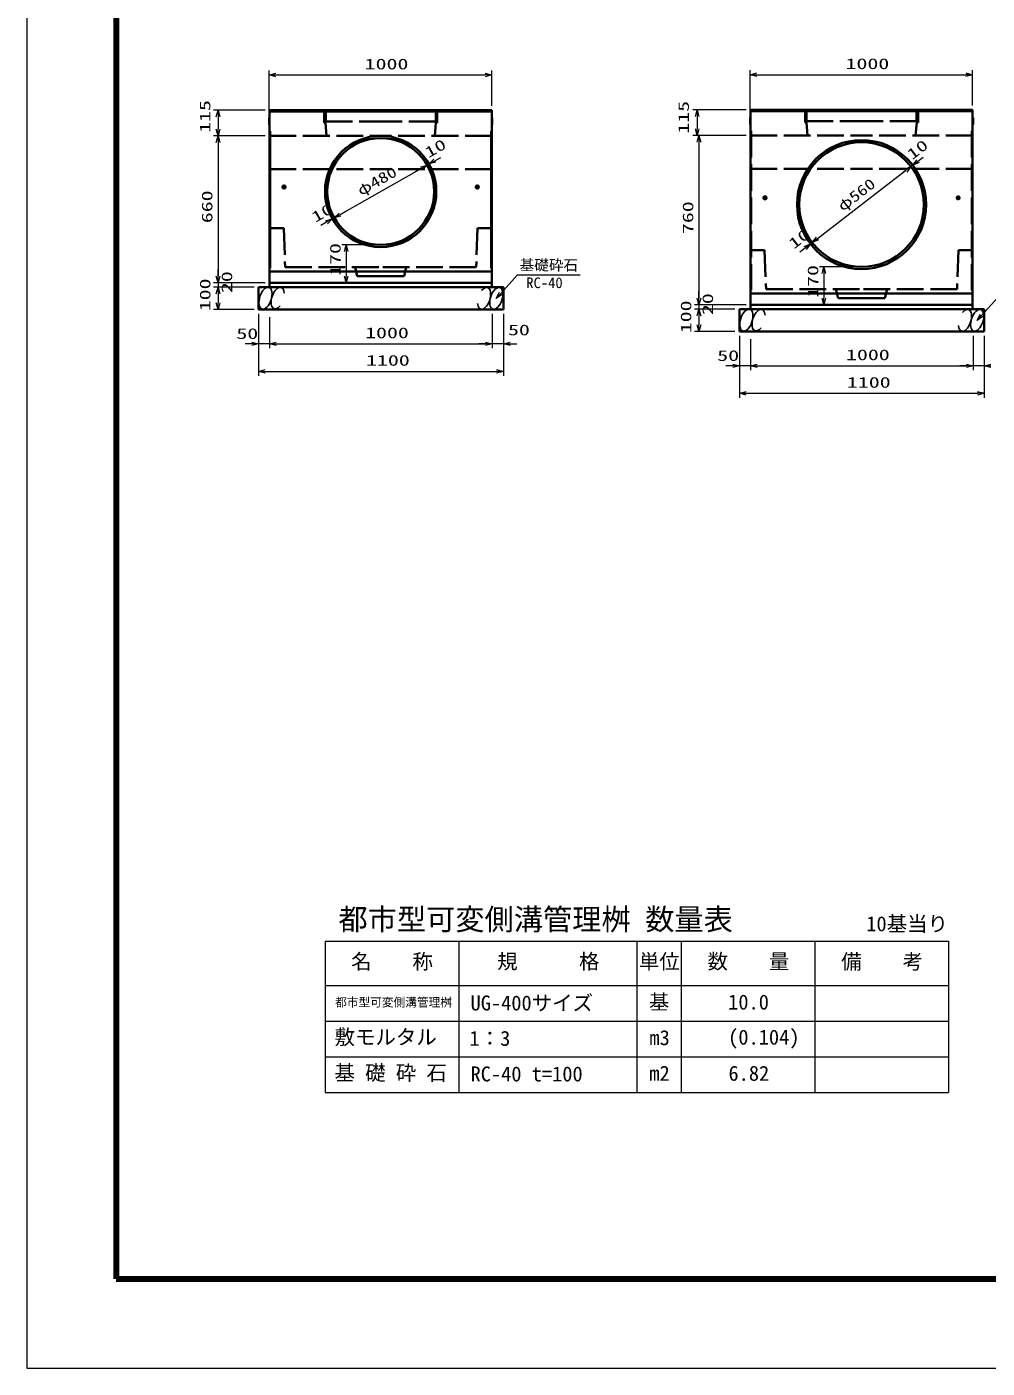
# Model space of a CAD drawing. Units: millimetres on the paper. Extents: x 0 to 841, y 0 to 594.
# Drawn here: x 0 to 215.7, y 0 to 301.4 of the extents above; entities that cross this region are included whole.
import ezdxf
from ezdxf.enums import TextEntityAlignment as Align

# ---------------------------------------------------------------- set-up
doc = ezdxf.new("R2010")
doc.units = ezdxf.units.MM
doc.linetypes.add('DASHED', pattern=[7.5, 6, -1.5])
for name, color, linetype, lineweight in [('D-BMK-HTXT', 7, 'Continuous', 13), ('D-STR-DIM（寸法）', 7, 'Continuous', 13), ('D-STR-HTXT(基礎砕石-旗)', 7, 'Continuous', 13), ('D-STR-STRC', 7, 'Continuous', 13), ('D-STR-STRF(グリ)', 7, 'Continuous', 25), ('D-STR（構造物）', 1, 'Continuous', 35), ('D-TTL-LINE（区切線）', 7, 'Continuous', 18), ('D-TTL（外枠）', 2, 'Continuous', 140)]:
    doc.layers.add(name, color=color, linetype=linetype, lineweight=lineweight)
doc.styles.add('ＭＳ ゴシック', font='')
doc.styles.get('ＭＳ ゴシック').set_extended_font_data('MS Gothic')

# ---------------------------------------------------------------- blocks, each defined once
blk = doc.blocks.new('_Open30')
at = {"color": 7, "linetype": 'Continuous', "lineweight": 13}
for p, q in [((-1, 0.2679), (0, 0)), ((0, 0), (-1, -0.2679)), ((0, 0), (-1, 0))]:
    blk.add_line(p, q, dxfattribs=at)

msp = doc.modelspace()

# ---------------------------------------------------------------- linework, layer by layer
at = {"layer": 'D-BMK-HTXT'}
for p, q in [((67.007, 95.978), (67.007, 61.978)), ((67.007, 95.978), (207.007, 95.978)), ((97.007, 95.978), (97.007, 61.978)), ((137.007, 95.978), (137.007, 61.978)), ((147.007, 95.978), (147.007, 61.978)), ((177.007, 95.978), (177.007, 61.978)), ((207.007, 95.978), (207.007, 61.978)), ((67.007, 85.978), (207.007, 85.978)), ((67.007, 77.978), (207.007, 77.978)), ((67.007, 69.978), (207.007, 69.978)), ((67.007, 61.978), (207.007, 61.978))]:
    msp.add_line(p, q, dxfattribs=at)
at = {"layer": 'D-STR-DIM（寸法）'}
for p, q in [((54.427, 281.937), (54.427, 291.613)), ((55.927, 290.613), (102.927, 290.613)), ((104.427, 283.687), (104.427, 291.613)), ((162.439, 281.996), (162.439, 291.672)), ((163.939, 290.672), (210.939, 290.672)), ((212.439, 283.746), (212.439, 291.672)), ((53.527, 282.687), (41.944, 282.687)), ((42.944, 281.187), (42.944, 278.432)), ((161.539, 282.746), (149.555, 282.746)), ((150.555, 281.246), (150.555, 278.491)), ((53.527, 276.932), (41.944, 276.932)), ((53.527, 276.932), (41.944, 276.932)), ((42.944, 275.432), (42.944, 245.432)), ((161.539, 276.991), (149.555, 276.991)), ((161.539, 276.991), (149.957, 276.991)), ((150.957, 275.491), (150.957, 240.491)), ((91.648, 271.351), (92.952, 272.092)), ((200.163, 271.257), (201.351, 272.173)), ((70.349, 259.243), (88.605, 269.621)), ((88.605, 269.621), (87.301, 268.88)), ((89.909, 270.362), (90.344, 270.609)), ((177.588, 253.861), (197.39, 269.121)), ((197.39, 269.121), (196.202, 268.205)), ((198.975, 270.341), (198.579, 270.036)), ((70.349, 259.243), (71.653, 259.984)), ((67.306, 257.513), (66.002, 256.771)), ((69.045, 258.501), (68.61, 258.254)), ((177.588, 253.861), (178.776, 254.776)), ((174.816, 251.724), (173.628, 250.809)), ((176.4, 252.945), (176.004, 252.64)), ((186.489, 247.491), (178.021, 247.491)), ((42.944, 245.432), (42.944, 246.932)), ((179.021, 245.991), (179.021, 240.491)), ((51.027, 243.932), (41.944, 243.932)), ((53.527, 243.932), (41.944, 243.932)), ((51.027, 242.932), (41.944, 242.932)), ((51.027, 242.932), (41.944, 242.932)), ((42.944, 243.932), (42.944, 242.932)), ((42.944, 241.432), (42.944, 239.932)), ((42.944, 241.432), (42.944, 239.432)), ((150.957, 240.491), (150.957, 241.991)), ((159.039, 238.991), (149.957, 238.991)), ((161.539, 238.991), (149.957, 238.991)), ((150.957, 238.991), (150.957, 237.991)), ((186.489, 238.991), (178.021, 238.991)), ((51.027, 237.932), (41.944, 237.932)), ((52.027, 236.932), (52.027, 229.199)), ((52.027, 236.932), (52.027, 223.012)), ((54.527, 236.184), (54.527, 229.199)), ((54.527, 235.184), (54.527, 229.199)), ((54.527, 235.184), (54.527, 229.199)), ((104.527, 236.932), (104.527, 229.199)), ((104.527, 236.932), (104.527, 229.199)), ((107.027, 236.932), (107.027, 229.199)), ((107.027, 236.932), (107.027, 223.012)), ((159.039, 237.991), (149.957, 237.991)), ((159.039, 237.991), (149.957, 237.991)), ((150.957, 236.491), (150.957, 234.991)), ((150.957, 236.491), (150.957, 234.491)), ((159.039, 232.991), (149.957, 232.991)), ((50.527, 230.199), (49.027, 230.199)), ((54.527, 230.199), (52.027, 230.199)), ((54.527, 230.199), (52.027, 230.199)), ((56.027, 230.199), (57.527, 230.199)), ((56.027, 230.199), (57.527, 230.199)), ((56.027, 230.199), (103.027, 230.199)), ((103.027, 230.199), (101.527, 230.199)), ((107.027, 230.199), (104.527, 230.199)), ((108.527, 230.199), (110.027, 230.199)), ((160.039, 231.991), (160.039, 224.258)), ((160.039, 231.991), (160.039, 218.071)), ((162.539, 231.243), (162.539, 224.258)), ((162.539, 230.243), (162.539, 224.258)), ((162.539, 230.243), (162.539, 224.258)), ((212.539, 231.991), (212.539, 224.258)), ((212.539, 231.991), (212.539, 224.258)), ((215.039, 231.991), (215.039, 224.258)), ((215.039, 231.991), (215.039, 218.071)), ((53.527, 224.012), (105.527, 224.012)), ((158.539, 225.258), (157.039, 225.258)), ((162.539, 225.258), (160.039, 225.258)), ((162.539, 225.258), (160.039, 225.258)), ((164.039, 225.258), (165.539, 225.258)), ((164.039, 225.258), (165.539, 225.258)), ((164.039, 225.258), (211.039, 225.258)), ((211.039, 225.258), (209.539, 225.258)), ((215.039, 225.258), (212.539, 225.258)), ((161.539, 219.071), (213.539, 219.071))]:
    msp.add_line(p, q, dxfattribs=at)
at = {"layer": 'D-STR-HTXT(基礎砕石-旗)'}
for points in [[(124.254, 245.643), (110.15, 245.643), (106.453, 241.525)], [(232.266, 240.702), (218.162, 240.702), (214.466, 236.584)]]:
    msp.add_lwpolyline(points, dxfattribs=at)
at = {"layer": 'D-STR-STRC'}
for p, q in [((78.477, 252.432), (70.734, 252.432)), ((71.734, 250.932), (71.734, 245.432)), ((78.477, 243.932), (70.734, 243.932))]:
    msp.add_line(p, q, dxfattribs=at)
at = {"layer": 'D-STR-STRF(グリ)'}
for centre, major_axis in [((53.602, 240.455), (0.79, 2.421)), ((105.451, 240.408), (-0.79, -2.421)), ((161.615, 235.514), (0.79, 2.421)), ((213.464, 235.467), (-0.79, -2.421))]:
    msp.add_ellipse(centre, major_axis=major_axis, ratio=0.5139, dxfattribs=at)
for centre, start_param, end_param in [((56.343, 240.455), 5.3575563, 10.3750652), ((102.711, 240.408), 2.2159636, 7.2334726), ((210.723, 235.467), 2.2159636, 7.2334726), ((164.355, 235.514), 5.3575563, 10.3750652)]:
    msp.add_ellipse(centre, major_axis=(0.79, 2.421), ratio=0.5139, start_param=start_param, end_param=end_param, dxfattribs=at)
at = {"layer": 'D-STR（構造物）'}
for p, q in [((54.427, 280.937), (54.527, 281.037)), ((54.427, 279.437), (54.427, 280.937)), ((54.527, 247.182), (54.527, 282.687)), ((54.527, 282.687), (79.477, 282.687)), ((54.527, 282.437), (79.477, 282.437)), ((104.427, 282.687), (79.477, 282.687)), ((104.427, 282.437), (79.477, 282.437)), ((104.427, 247.182), (104.427, 282.687)), ((104.527, 280.937), (104.427, 281.037)), ((104.527, 279.437), (104.527, 280.937)), ((162.439, 280.996), (162.539, 281.096)), ((162.439, 279.496), (162.439, 280.996)), ((162.539, 242.241), (162.539, 282.746)), ((162.539, 282.746), (187.489, 282.746)), ((162.539, 282.496), (187.489, 282.496)), ((212.439, 282.746), (187.489, 282.746)), ((212.439, 282.496), (187.489, 282.496)), ((212.439, 242.241), (212.439, 282.746)), ((212.539, 280.996), (212.439, 281.096)), ((212.539, 279.496), (212.539, 280.996)), ((54.427, 279.437), (54.527, 279.337)), ((54.677, 278.012), (54.677, 247.182)), ((104.277, 278.012), (104.277, 247.182)), ((104.527, 279.437), (104.427, 279.337)), ((162.439, 279.496), (162.539, 279.396)), ((212.539, 279.496), (212.439, 279.396)), ((57.327, 265.432), (58.227, 265.432)), ((57.777, 265.882), (57.777, 264.982)), ((101.627, 265.432), (100.727, 265.432)), ((101.177, 265.882), (101.177, 264.982)), ((165.339, 262.991), (166.239, 262.991)), ((165.789, 263.441), (165.789, 262.541)), ((209.639, 262.991), (208.739, 262.991)), ((209.189, 263.441), (209.189, 262.541)), ((54.527, 256.682), (54.527, 243.932)), ((104.427, 256.682), (104.427, 243.932)), ((162.539, 251.741), (162.539, 238.991)), ((212.439, 251.741), (212.439, 238.991)), ((54.527, 246.432), (79.477, 246.432)), ((104.427, 246.432), (79.477, 246.432)), ((52.027, 242.932), (107.027, 242.932)), ((52.027, 242.932), (52.027, 237.932)), ((52.027, 242.932), (107.027, 242.932)), ((79.477, 243.932), (54.527, 243.932)), ((54.527, 243.932), (54.527, 242.932)), ((79.477, 243.932), (104.427, 243.932)), ((104.427, 243.932), (104.427, 242.932)), ((107.027, 242.932), (107.027, 237.932)), ((162.539, 241.491), (187.489, 241.491)), ((212.439, 241.491), (187.489, 241.491)), ((187.489, 238.991), (162.539, 238.991)), ((162.539, 238.991), (162.539, 237.991)), ((187.489, 238.991), (212.439, 238.991)), ((212.439, 238.991), (212.439, 237.991)), ((52.027, 237.932), (107.027, 237.932)), ((160.039, 237.991), (215.039, 237.991)), ((160.039, 237.991), (160.039, 232.991)), ((160.039, 237.991), (215.039, 237.991)), ((215.039, 237.991), (215.039, 232.991)), ((160.039, 232.991), (215.039, 232.991))]:
    msp.add_line(p, q, dxfattribs=at)
at = {"layer": 'D-STR（構造物）', "linetype": 'DASHED'}
for p, q in [((66.777, 279.887), (66.777, 282.687)), ((67.077, 279.887), (67.077, 282.687)), ((67.122, 282.687), (67.122, 280.187)), ((91.832, 282.687), (91.832, 280.187)), ((91.877, 279.887), (91.877, 282.687)), ((92.177, 279.887), (92.177, 282.687)), ((174.789, 279.946), (174.789, 282.746)), ((175.089, 279.946), (175.089, 282.746)), ((175.134, 282.746), (175.134, 280.246)), ((199.844, 282.746), (199.844, 280.246)), ((199.889, 279.946), (199.889, 282.746)), ((200.189, 279.946), (200.189, 282.746)), ((66.777, 279.887), (67.077, 279.887)), ((67.327, 276.932), (67.077, 279.887)), ((67.122, 280.187), (79.477, 280.187)), ((91.832, 280.187), (79.477, 280.187)), ((91.627, 276.932), (91.877, 279.887)), ((92.177, 279.887), (91.877, 279.887)), ((162.689, 278.071), (162.689, 242.241)), ((174.789, 279.946), (175.089, 279.946)), ((175.339, 276.991), (175.089, 279.946)), ((175.134, 280.246), (187.489, 280.246)), ((199.844, 280.246), (187.489, 280.246)), ((199.639, 276.991), (199.889, 279.946)), ((200.189, 279.946), (199.889, 279.946)), ((212.289, 278.071), (212.289, 242.241)), ((54.527, 276.932), (79.477, 276.932)), ((104.427, 276.932), (79.477, 276.932)), ((162.539, 276.991), (187.489, 276.991)), ((212.439, 276.991), (187.489, 276.991)), ((54.527, 269.425), (79.477, 269.425)), ((104.427, 269.425), (79.477, 269.425)), ((162.539, 269.484), (187.489, 269.484)), ((212.439, 269.484), (187.489, 269.484)), ((54.527, 256.182), (57.709, 256.182)), ((57.709, 256.182), (58.027, 247.432)), ((101.245, 256.182), (100.927, 247.432)), ((104.427, 256.182), (101.245, 256.182)), ((162.539, 251.241), (165.721, 251.241)), ((165.721, 251.241), (166.039, 242.491)), ((209.257, 251.241), (208.939, 242.491)), ((212.439, 251.241), (209.257, 251.241)), ((58.027, 247.432), (79.477, 247.432)), ((74.227, 245.432), (73.727, 247.432)), ((100.927, 247.432), (79.477, 247.432)), ((84.727, 245.432), (85.227, 247.432)), ((79.477, 245.432), (74.227, 245.432)), ((79.477, 245.432), (84.727, 245.432)), ((166.039, 242.491), (187.489, 242.491)), ((182.239, 240.491), (181.739, 242.491)), ((208.939, 242.491), (187.489, 242.491)), ((192.739, 240.491), (193.239, 242.491)), ((187.489, 240.491), (182.239, 240.491)), ((187.489, 240.491), (192.739, 240.491))]:
    msp.add_line(p, q, dxfattribs=at)
at = {"layer": 'D-STR（構造物）'}
for centre, radius in [((57.777, 265.432), 0.35), ((57.777, 265.432), 0.3), ((101.177, 265.432), 0.35), ((101.177, 265.432), 0.3), ((165.789, 262.991), 0.35), ((165.789, 262.991), 0.3), ((209.189, 262.991), 0.35), ((209.189, 262.991), 0.3)]:
    msp.add_circle(centre, radius, dxfattribs=at)
for centre, radius, start, end in [((79.477, 264.432), 12.5, 90, 270), ((79.477, 264.432), 12, 90, 270), ((79.477, 264.432), 12.5, 270, 90), ((79.477, 264.432), 12, 270, 90), ((187.489, 261.491), 14.5, 90.00007, 269.99993), ((187.489, 261.491), 14, 90.00008, 269.99992), ((187.489, 261.491), 14.5, 270.00007, 89.99993), ((187.489, 261.491), 14, 270.00008, 89.99992)]:
    msp.add_arc(centre, radius, start, end, dxfattribs=at)
at = {"layer": 'D-TTL-LINE（区切線）'}
for p, q in [((0, 594), (0, 0)), ((0, 0), (841, 0))]:
    msp.add_line(p, q, dxfattribs=at)
at = {"layer": 'D-TTL（外枠）'}
for p, q in [((20.1, 573.9), (20.1, 20.1)), ((20.1, 20.1), (820.9, 20.1))]:
    msp.add_line(p, q, dxfattribs=at)

# ---------------------------------------------------------------- block references
at = {"layer": 'D-STR-DIM（寸法）'}
for p, xscale, yscale, rotation in [((54.427, 290.613), 1.5, 1.5, 180), ((162.439, 290.672), 1.499999, 1.499999, 180), ((42.944, 282.687), 1.5, 1.5, 90), ((150.555, 282.746), 1.499999, 1.499999, 90), ((42.944, 276.932), 1.5, 1.5, 270), ((150.555, 276.991), 1.499999, 1.499999, 270), ((42.944, 276.932), 1.5, 1.5, 90), ((150.957, 276.991), 1.499999, 1.499999, 90), ((90.344, 270.609), 1.5, 1.5, 209.61781), ((198.975, 270.341), 1.499999, 1.499999, 217.61817), ((89.909, 270.362), 1.5, 1.5, 29.61781), ((89.909, 270.362), 1.5, 1.5, 29.61781), ((198.579, 270.036), 1.499999, 1.499999, 37.61816), ((198.579, 270.036), 1.499999, 1.499999, 37.61817), ((69.045, 258.501), 1.5, 1.5, 209.61781), ((69.045, 258.501), 1.5, 1.5, 209.61781), ((68.61, 258.254), 1.5, 1.5, 29.61781), ((176.4, 252.945), 1.499999, 1.499999, 217.61816), ((176.4, 252.945), 1.499999, 1.499999, 217.61908), ((176.004, 252.64), 1.499999, 1.499999, 37.61908), ((179.021, 247.491), 1.499999, 1.499999, 90), ((42.944, 243.932), 1.5, 1.5, 270), ((42.944, 243.932), 1.5, 1.5, 270), ((42.944, 242.932), 1.5, 1.5, 90), ((42.944, 242.932), 1.5, 1.5, 90), ((42.944, 237.932), 1.5, 1.5, 270), ((150.957, 238.991), 1.499999, 1.499999, 270), ((150.957, 238.991), 1.499999, 1.499999, 270), ((179.021, 238.991), 1.499999, 1.499999, 270), ((150.957, 237.991), 1.499999, 1.499999, 90), ((150.957, 237.991), 1.499999, 1.499999, 90), ((150.957, 232.991), 1.499999, 1.499999, 270), ((54.527, 230.199), 1.5, 1.5, 180), ((54.527, 230.199), 1.5, 1.5, 180), ((54.527, 230.199), 1.5, 1.5, 180), ((107.027, 230.199), 1.5, 1.5, 180), ((52.027, 224.012), 1.5, 1.5, 180), ((162.539, 225.258), 1.499999, 1.499999, 180), ((162.539, 225.258), 1.499999, 1.499999, 180), ((162.539, 225.258), 1.499999, 1.499999, 180), ((215.039, 225.258), 1.499999, 1.499999, 180), ((160.039, 219.071), 1.499999, 1.499999, 180)]:
    msp.add_blockref('_Open30', p, dxfattribs=dict(at, xscale=xscale, yscale=yscale, rotation=rotation))
for p, xscale, yscale in [((104.427, 290.613), 1.5, 1.5), ((212.439, 290.672), 1.499999, 1.499999), ((52.027, 230.199), 1.5, 1.5), ((104.527, 230.199), 1.5, 1.5), ((104.527, 230.199), 1.5, 1.5), ((107.027, 224.012), 1.5, 1.5), ((160.039, 225.258), 1.499999, 1.499999), ((212.539, 225.258), 1.499999, 1.499999), ((212.539, 225.258), 1.499999, 1.499999), ((215.039, 219.071), 1.499999, 1.499999)]:
    msp.add_blockref('_Open30', p, dxfattribs=dict(at, xscale=xscale, yscale=yscale))
at = {"layer": 'D-STR-HTXT(基礎砕石-旗)', "rotation": 228.09044}
for p, xscale, yscale in [((105.451, 240.408), 1.5, 1.5), ((213.464, 235.467), 1.499999, 1.499999)]:
    msp.add_blockref('_Open30', p, dxfattribs=dict(at, xscale=xscale, yscale=yscale))
at = {"layer": 'D-STR-STRC', "xscale": 1.5, "yscale": 1.5}
for p, rotation in [((71.734, 252.432), 90), ((71.734, 243.932), 270)]:
    msp.add_blockref('_Open30', p, dxfattribs=dict(at, rotation=rotation))

# ---------------------------------------------------------------- texts
at = {"layer": 'D-BMK-HTXT', "style": 'ＭＳ ゴシック'}
for s, height, p in [('都市型可変側溝管理桝 数量表', 4.811, (69.999, 97.018)), ('10基当り', 3.367, (188.547, 97.174)), ('名\u3000\u3000称', 3.367, (72.843, 88.696)), ('規\u3000\u3000\u3000格', 3.367, (105.647, 88.714)), ('単位', 3.367, (137.466, 88.678)), ('数\u3000\u3000量', 3.367, (152.897, 88.714)), ('備\u3000\u3000考', 3.367, (182.914, 88.674)), ('基', 3.367, (139.724, 79.616)), ('都市型可変側溝管理桝', 1.924, (69.245, 80.674)), ('UG-400サイズ', 3.367, (99.655, 79.384)), ('10.0', 3.367, (157.521, 79.58)), ('敷モルタル', 3.367, (69.113, 71.723)), ('1：3', 3.367, (99.424, 71.428)), ('m3', 3.367, (139.831, 71.58)), ('(0.104)', 3.367, (157.518, 71.697)), ('基 礎 砕 石', 3.367, (69.113, 63.687)), ('RC-40 t=100', 3.367, (99.656, 63.428)), ('m2', 3.367, (139.822, 63.58)), ('6.82', 3.367, (157.594, 63.58))]:
    msp.add_text(s, height=height, dxfattribs=at).set_placement(p, align=Align.BOTTOM_LEFT)
at = {"layer": 'D-STR-DIM（寸法）', "style": 'ＭＳ ゴシック', "width": 1.5}
for s, p in [('1000', (75.885, 291.151)), ('1000', (183.898, 291.209)), ('50', (47.063, 230.565)), ('1000', (75.985, 230.737)), ('50', (108.078, 231.389)), ('1100', (76.193, 224.549)), ('50', (155.076, 225.624)), ('1000', (183.998, 225.796)), ('1100', (184.206, 219.608))]:
    msp.add_text(s, height=2.405, dxfattribs=at).set_placement(p, align=Align.BOTTOM_LEFT)
at = {"layer": 'D-STR-DIM（寸法）', "style": 'ＭＳ ゴシック'}
for s, rotation, width, p in [('115', 90, 1.5, (41.942, 277.597)), ('115', 90, 1.5, (149.435, 277.426)), ('10', 29.618, 1.5, (90.574, 271.255)), ('10', 37.618, 1.5, (199.277, 270.836)), ('φ480', 29.618, 1.3, (75.408, 262.737)), ('φ560', 37.618, 1.3, (183.696, 259.246)), ('660', 90, 1.5, (42.407, 257.307)), ('10', 29.618, 1.5, (65.145, 256.742)), ('760', 90, 1.5, (150.419, 254.866)), ('10', 37.619, 1.5, (172.696, 250.768)), ('170', 90, 1.5, (178.484, 240.532)), ('100', 90, 1.5, (41.957, 237.52)), ('20', 90, 1.5, (46.845, 241.6)), ('20', 90, 1.5, (154.857, 236.659)), ('100', 90, 1.5, (149.969, 232.579))]:
    msp.add_text(s, height=2.405, rotation=rotation, dxfattribs=dict(at, width=width)).set_placement(p, align=Align.BOTTOM_LEFT)
at = {"layer": 'D-STR-HTXT(基礎砕石-旗)', "style": 'ＭＳ ゴシック'}
for s, p in [('基礎砕石', (110.686, 245.978)), ('RC-40', (112.174, 241.992))]:
    msp.add_text(s, height=2.405, dxfattribs=at).set_placement(p, align=Align.BOTTOM_LEFT)
at = {"layer": 'D-STR-STRC', "style": 'ＭＳ ゴシック', "width": 1.5}
msp.add_text('170', height=2.405, rotation=90, dxfattribs=at).set_placement((71.197, 245.473), align=Align.BOTTOM_LEFT)

doc.saveas('drawing.dxf')
